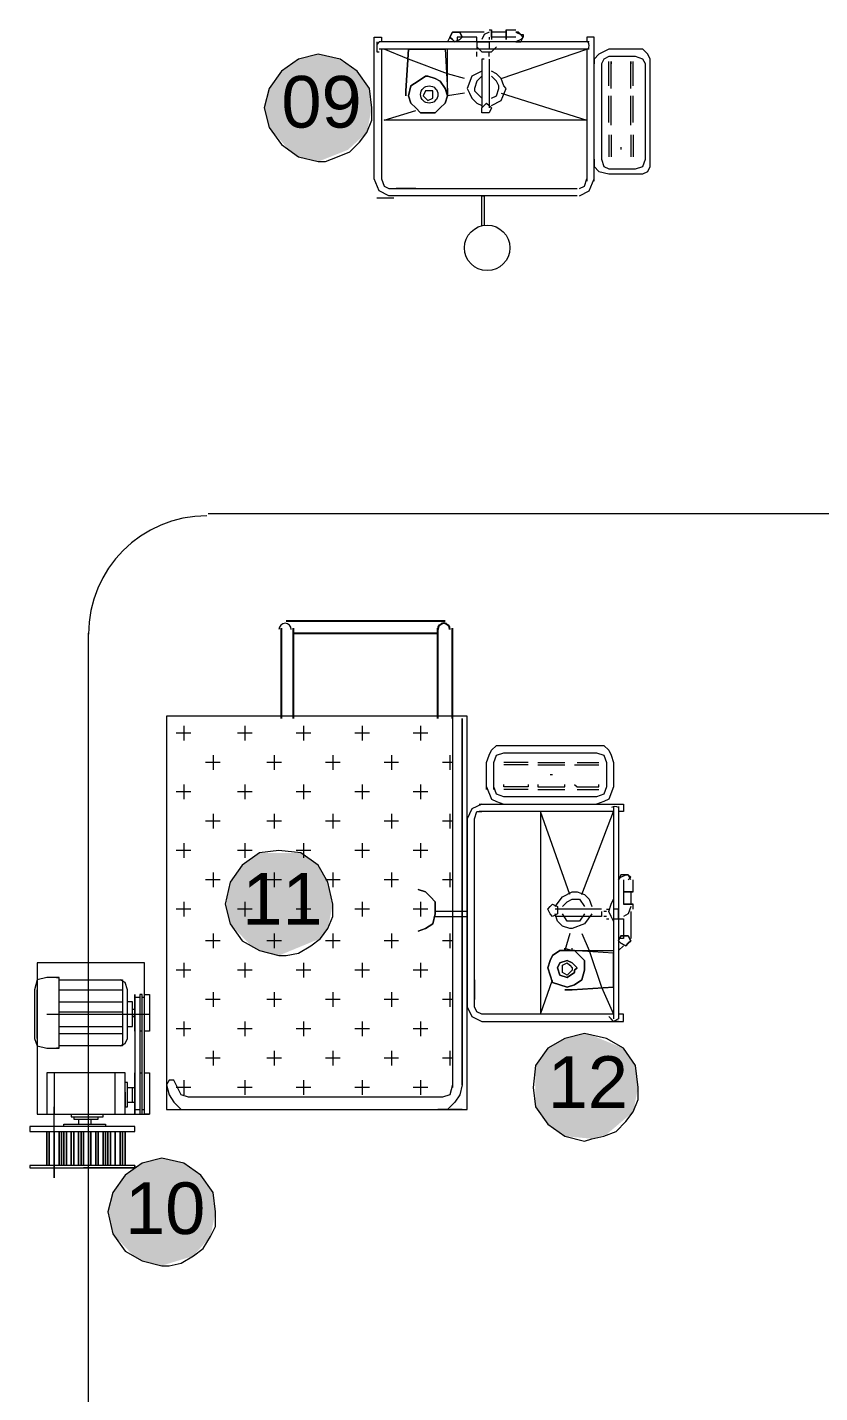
# Model space of a CAD drawing. Header units: metres. Extents: x 5 to 242, y -3 to 162.
# Drawn here: x 191.675 to 193.68, y 104.762 to 108.218 of the extents above; entities that cross this region are included whole.
import ezdxf

# ---------------------------------------------------------------- set-up
doc = ezdxf.new("R2010")
doc.units = ezdxf.units.M
doc.layers.add('1053_ARQ_BASE_MATADOURO_dwg', color=7, linetype='Continuous', lineweight=5, true_color=0x767676)
for name, color, linetype, lineweight in [('PDF_EQUIPAMENTOS', 7, 'Continuous', 5), ('PDF_equipamentos inox', 7, 'Continuous', 5), ('PDF_EquipInox', 7, 'Continuous', 5), ('PDF_Text', 7, 'Continuous', 5)]:
    doc.layers.add(name, color=color, linetype=linetype, lineweight=lineweight)
doc.styles.add('Arial_15', font='arial.ttf', dxfattribs={"height": 0.1308})

# ---------------------------------------------------------------- blocks, each defined once
blk = doc.blocks.new('1053_ARQ_BASE_MATADOURO_dwg_ARQ GALPAO TGOV-4039645-TÉRREO 1_20')
at = {"layer": 'PDF_Text', "true_color": 0xe2e2e2}
h = blk.add_hatch(color=254, dxfattribs=at)
h.paths.add_polyline_path([(10.8687, 8.3693), (10.9058, 8.3796), (10.9738, 8.4373), (10.9861, 8.4991), (10.9799, 8.5548), (10.949, 8.5981), (10.8687, 8.631), (10.8501, 8.6352), (10.8007, 8.6228), (10.7574, 8.5981), (10.7265, 8.5548), (10.7141, 8.4991), (10.7265, 8.4497), (10.7574, 8.4064), (10.8007, 8.3755)])
h.paths.add_polyline_path([(-8.3586, 10.5022), (-8.3277, 10.5084), (-8.2535, 10.5702), (-8.2411, 10.6321), (-8.2473, 10.6877), (-8.2782, 10.7248), (-8.3215, 10.7557), (-8.3772, 10.7681), (-8.4266, 10.7557), (-8.4699, 10.7248), (-8.5008, 10.6877), (-8.5132, 10.6321), (-8.5008, 10.5826), (-8.4699, 10.5393), (-8.4266, 10.5084)])
h.paths.add_polyline_path([(8.4761, 10.5888), (8.5255, 10.595), (8.5997, 10.6568), (8.6121, 10.7186), (8.5997, 10.7743), (8.575, 10.8175), (8.5317, 10.8423), (8.4761, 10.8546), (8.4266, 10.8423), (8.3833, 10.8175), (8.3524, 10.7743), (8.3401, 10.7186), (8.3524, 10.6692), (8.3833, 10.6259), (8.4266, 10.595)])
h.paths.add_polyline_path([(0.4328, 11.7944), (0.5131, 11.8191), (0.5379, 11.8488), (0.5688, 11.9242), (0.5379, 12.0123), (0.5317, 12.0231), (0.4884, 12.0478), (0.4328, 12.0602), (0.3771, 12.0478), (0.34, 12.0231), (0.3091, 11.9798), (0.2968, 11.9242), (0.3091, 11.8747), (0.34, 11.8315), (0.3771, 11.8005)])
h.paths.add_polyline_path([(-9.9149, 11.9242), (-9.824, 11.9613), (-9.7851, 12.0231), (-9.7851, 12.0818), (-9.7975, 12.1205), (-9.816, 12.1529), (-9.8593, 12.1777), (-9.9149, 12.19), (-9.9644, 12.1777), (-10.0077, 12.1529), (-10.0386, 12.1097), (-10.051, 12.054), (-10.0298, 11.9922), (-10.0077, 11.9613), (-9.9644, 11.9304)])
h.paths.add_polyline_path([(-6.6584, 12.0417), (-6.5781, 12.0664), (-6.5348, 12.1158), (-6.5224, 12.1777), (-6.5286, 12.2271), (-6.5595, 12.2704), (-6.6028, 12.3013), (-6.6584, 12.3137), (-6.7079, 12.3013), (-6.7512, 12.2704), (-6.7821, 12.2271), (-6.7945, 12.1777), (-6.7821, 12.122), (-6.7295, 12.0664), (-6.7079, 12.054)])
h.paths.add_polyline_path([(1.1437, 12.1035), (1.2241, 12.1282), (1.2674, 12.1715), (1.2798, 12.2395), (1.2736, 12.289), (1.2427, 12.3322), (1.1994, 12.3631), (1.1437, 12.3755), (1.0943, 12.3631), (1.051, 12.3322), (1.0201, 12.289), (1.0077, 12.2395), (1.0201, 12.1839), (1.0726, 12.1282), (1.0943, 12.1158)])
h.paths.add_polyline_path([(-2.5982, 12.2704), (-2.5611, 12.2807), (-2.4931, 12.3384), (-2.4807, 12.4002), (-2.4869, 12.4559), (-2.5178, 12.4992), (-2.5982, 12.5321), (-2.6167, 12.5363), (-2.6662, 12.5239), (-2.7095, 12.4992), (-2.7404, 12.4559), (-2.7527, 12.4002), (-2.7404, 12.3508), (-2.7095, 12.3075), (-2.6662, 12.2766)])
h.paths.add_polyline_path([(-4.7975, 12.3508), (-4.7604, 12.3611), (-4.6924, 12.4188), (-4.6801, 12.4806), (-4.6863, 12.5363), (-4.7172, 12.5795), (-4.7975, 12.6125), (-4.8161, 12.6166), (-4.8655, 12.6043), (-4.9088, 12.5795), (-4.9397, 12.5363), (-4.9397, 12.4312), (-4.9085, 12.3877), (-4.8655, 12.357)])
h.paths.add_polyline_path([(-5.5703, 12.3631), (-5.5332, 12.3734), (-5.4652, 12.4312), (-5.4529, 12.493), (-5.4591, 12.5486), (-5.49, 12.5919), (-5.5703, 12.6249), (-5.5889, 12.629), (-5.6383, 12.6166), (-5.6816, 12.5919), (-5.7125, 12.5486), (-5.7125, 12.4435), (-5.6816, 12.4002), (-5.6383, 12.3693)])
h.paths.add_polyline_path([(1.7373, 12.3755), (1.7743, 12.3858), (1.8424, 12.4435), (1.8547, 12.5053), (1.8485, 12.561), (1.8176, 12.6043), (1.7373, 12.6372), (1.7187, 12.6414), (1.6692, 12.629), (1.626, 12.6043), (1.5951, 12.561), (1.5951, 12.4559), (1.626, 12.4126), (1.6692, 12.3817)])
h.paths.add_polyline_path([(6.6584, 12.6228), (6.7388, 12.6475), (6.7821, 12.697), (6.7883, 12.7835), (6.7821, 12.8083), (6.7574, 12.8516), (6.7141, 12.8825), (6.6584, 12.8948), (6.5873, 12.867), (6.5657, 12.8516), (6.5348, 12.8083), (6.5224, 12.7588), (6.5348, 12.7032), (6.5873, 12.6475), (6.609, 12.6352)])
h.paths.add_polyline_path([(8.2473, 12.6537), (8.3462, 12.697), (8.3833, 12.7835), (8.371, 12.8392), (8.3401, 12.8825), (8.2968, 12.9134), (8.2473, 12.9196), (8.1917, 12.9134), (8.1484, 12.8825), (8.1175, 12.8392), (8.1175, 12.7341), (8.1484, 12.6908), (8.1917, 12.6599)])
h.paths.add_polyline_path([(-6.3617, 12.8268), (-6.2566, 12.8701), (-6.238, 12.8948), (-6.2257, 12.9567), (-6.238, 13.0123), (-6.2628, 13.0556), (-6.306, 13.0865), (-6.4111, 13.0865), (-6.4544, 13.0556), (-6.4853, 13.0123), (-6.4961, 12.9502), (-6.4853, 12.9072), (-6.4328, 12.8516), (-6.4111, 12.8392)])
h.paths.add_polyline_path([(9.5642, 12.8454), (9.6013, 12.8557), (9.6693, 12.9134), (9.6816, 12.9752), (9.6755, 13.0308), (9.6445, 13.0741), (9.5642, 13.1071), (9.5456, 13.1112), (9.4962, 13.0989), (9.4529, 13.0741), (9.422, 13.0308), (9.4096, 12.9752), (9.422, 12.9257), (9.4529, 12.8825), (9.4962, 12.8516)])
h.paths.add_polyline_path([(-1.9042, 12.8639), (-1.8238, 12.8886), (-1.7743, 12.9628), (-1.7743, 13.0247), (-1.7805, 13.0494), (-1.8053, 13.0927), (-1.8547, 13.125), (-1.9042, 13.1359), (-1.9536, 13.1236), (-1.9969, 13.0927), (-2.0278, 13.0494), (-2.0402, 12.9999), (-2.0278, 12.9443), (-1.9969, 12.901), (-1.9536, 12.8763)])
h.paths.add_polyline_path([(2.7203, 12.9134), (2.8192, 12.9567), (2.8563, 13.0432), (2.8439, 13.0989), (2.813, 13.1421), (2.7554, 13.1704), (2.7203, 13.1792), (2.6646, 13.1669), (2.6213, 13.1421), (2.5904, 13.0989), (2.5904, 12.9938), (2.6218, 12.9502), (2.6646, 12.9196)])
h.paths.add_polyline_path([(-0.0185, 12.9752), (0.0556, 12.9999), (0.1051, 13.0587), (0.1175, 13.1112), (0.1051, 13.1607), (0.0556, 13.2172), (0.0309, 13.2349), (-0.0185, 13.241), (-0.0742, 13.2349), (-0.1175, 13.204), (-0.1422, 13.1607), (-0.1546, 13.1112), (-0.1422, 13.0556), (-0.1175, 13.0123), (-0.0742, 12.9876)])
h.paths.add_polyline_path([(-4.3277, 13.0679), (-4.2349, 13.105), (-4.2226, 13.1223), (-4.1917, 13.1978), (-4.2226, 13.2859), (-4.2288, 13.2967), (-4.272, 13.3276), (-4.371, 13.329), (-4.3833, 13.3276), (-4.4204, 13.2967), (-4.4513, 13.2534), (-4.4637, 13.1978), (-4.4513, 13.1483), (-4.4204, 13.105), (-4.371, 13.0727)])
h.paths.add_polyline_path([(7.6044, 13.0803), (7.6538, 13.0927), (7.7033, 13.1298), (7.7404, 13.2163), (7.728, 13.2658), (7.6971, 13.3091), (7.6538, 13.34), (7.6044, 13.3523), (7.5487, 13.34), (7.5054, 13.3091), (7.4807, 13.2658), (7.4683, 13.2163), (7.4807, 13.1607), (7.5054, 13.1236), (7.5487, 13.0927)])
h.paths.add_polyline_path([(-10.7883, 13.1823), (-10.7512, 13.1885), (-10.7017, 13.2256), (-10.6646, 13.3121), (-10.677, 13.3678), (-10.7079, 13.4111), (-10.7883, 13.4451), (-10.8007, 13.4482), (-10.8563, 13.4358), (-10.8996, 13.4111), (-10.9305, 13.3678), (-10.9305, 13.2627), (-10.8996, 13.2194), (-10.8563, 13.1885)])
h.paths.add_polyline_path([(4.0989, 13.2101), (4.1298, 13.2163), (4.204, 13.2781), (4.2164, 13.34), (4.204, 13.3956), (4.1793, 13.4389), (4.136, 13.4636), (4.0557, 13.4698), (4.0309, 13.4636), (3.9876, 13.4389), (3.9567, 13.3956), (3.9444, 13.34), (3.9567, 13.2905), (3.9876, 13.2472), (4.0327, 13.2161), (4.0804, 13.2101)])
h.paths.add_polyline_path([(-7.2087, 13.241), (-7.1283, 13.2658), (-7.0788, 13.3461), (-7.0788, 13.4018), (-7.0912, 13.4373), (-7.1098, 13.4698), (-7.153, 13.5007), (-7.2087, 13.5131), (-7.2643, 13.5007), (-7.3014, 13.4698), (-7.3323, 13.4265), (-7.3447, 13.3771), (-7.3235, 13.3152), (-7.3014, 13.2843), (-7.2643, 13.2534)])
h.paths.add_polyline_path([(-9.8177, 13.2874), (-9.7682, 13.2998), (-9.7187, 13.3307), (-9.6878, 13.3863), (-9.6878, 13.4482), (-9.7002, 13.4837), (-9.7187, 13.5162), (-9.7682, 13.5484), (-9.8177, 13.5594), (-9.8733, 13.5471), (-9.9166, 13.5162), (-9.9413, 13.4729), (-9.9537, 13.4234), (-9.9378, 13.3616), (-9.9166, 13.3245), (-9.8733, 13.2998)])
h.paths.add_polyline_path([(5.4034, 13.5502), (5.4944, 13.5873), (5.5332, 13.6491), (5.5332, 13.7078), (5.5085, 13.7681), (5.5023, 13.7789), (5.4591, 13.8098), (5.354, 13.8098), (5.31, 13.778), (5.2798, 13.7356), (5.2674, 13.68), (5.2798, 13.6305), (5.323, 13.5784), (5.354, 13.5563)])
h.paths.add_polyline_path([(-0.6553, 13.6182), (-0.575, 13.6429), (-0.5564, 13.6614), (-0.5193, 13.748), (-0.5317, 13.8036), (-0.5564, 13.8469), (-0.5997, 13.8778), (-0.6553, 13.884), (-0.711, 13.8778), (-0.7543, 13.8469), (-0.779, 13.8036), (-0.7913, 13.748), (-0.779, 13.6985), (-0.7543, 13.6553), (-0.711, 13.6305)])
h.paths.add_polyline_path([(-0.0185, 13.6491), (0.0309, 13.6553), (0.0804, 13.6924), (0.1175, 13.7789), (0.1051, 13.8346), (0.0556, 13.8884), (0.0089, 13.9081), (-0.0185, 13.9149), (-0.0742, 13.9026), (-0.1175, 13.8778), (-0.1422, 13.8346), (-0.1546, 13.7789), (-0.121, 13.6924), (-0.1175, 13.6862), (-0.0742, 13.6553)])
h.paths.add_polyline_path([(-3.085, 13.6553), (-2.9799, 13.6985), (-2.9614, 13.7233), (-2.949, 13.7851), (-2.9552, 13.8407), (-2.9861, 13.884), (-3.0294, 13.9149), (-3.1345, 13.9149), (-3.1778, 13.884), (-3.2087, 13.8407), (-3.221, 13.7851), (-3.2087, 13.7356), (-3.1778, 13.6924), (-3.1345, 13.6676)])
h.paths.add_polyline_path([(-11.8022, 13.7449), (-11.728, 13.7696), (-11.6724, 13.85), (-11.6724, 13.9057), (-11.6847, 13.939), (-11.7095, 13.9737), (-11.7527, 14.0046), (-11.8022, 14.0169), (-11.8578, 14.0046), (-11.9011, 13.9737), (-11.9258, 13.9304), (-11.9382, 13.8809), (-11.9258, 13.8253), (-11.9011, 13.7882), (-11.8578, 13.7573)])
h.paths.add_polyline_path([(-7.8702, 13.748), (-7.796, 13.7727), (-7.7404, 13.8531), (-7.7404, 13.9087), (-7.7527, 13.9421), (-7.7775, 13.9768), (-7.8207, 14.0077), (-7.8702, 14.02), (-7.9258, 14.0077), (-7.9691, 13.9768), (-7.9938, 13.9335), (-8.0062, 13.884), (-7.9938, 13.8284), (-7.9691, 13.7913), (-7.9258, 13.7604)])
h.paths.add_polyline_path([(1.7682, 13.8964), (1.8238, 13.9067), (1.8918, 13.9644), (1.9042, 14.0262), (1.898, 14.0819), (1.8671, 14.1251), (1.8238, 14.1499), (1.7682, 14.1622), (1.7187, 14.1499), (1.6754, 14.1251), (1.6445, 14.0819), (1.6322, 14.0262), (1.6445, 13.9768), (1.6754, 13.9335), (1.7187, 13.9026)])
h.paths.add_polyline_path([(2.8006, 13.9087), (2.8995, 13.952), (2.9305, 14.0077), (2.9305, 14.0695), (2.9243, 14.0942), (2.8934, 14.1375), (2.8501, 14.1684), (2.7554, 14.1696), (2.745, 14.1684), (2.7017, 14.1375), (2.6708, 14.0942), (2.6646, 14.0448), (2.6708, 13.9891), (2.7017, 13.9458), (2.7554, 13.9188)])
h.paths.add_polyline_path([(4.0186, 14.0077), (4.0557, 14.018), (4.1237, 14.0757), (4.136, 14.1375), (4.1298, 14.1931), (4.0989, 14.2364), (4.0327, 14.2662), (4, 14.2735), (3.9258, 14.247), (3.9073, 14.2364), (3.8764, 14.1931), (3.864, 14.1375), (3.8764, 14.088), (3.9258, 14.0315), (3.9506, 14.0138), (4, 14.0077)])
h.paths.add_polyline_path([(3.3694, 14.1313), (3.4436, 14.156), (3.4931, 14.2148), (3.5054, 14.2673), (3.4931, 14.3168), (3.4436, 14.3733), (3.4189, 14.391), (3.3694, 14.3972), (3.3138, 14.391), (3.2705, 14.3601), (3.2458, 14.3168), (3.2334, 14.2673), (3.2458, 14.2117), (3.2705, 14.1684), (3.3138, 14.1437)])
h.paths.add_polyline_path([(4.5812, 14.2055), (4.6801, 14.2488), (4.7172, 14.3353), (4.7048, 14.391), (4.6739, 14.4342), (4.6306, 14.4652), (4.5812, 14.4713), (4.5255, 14.4652), (4.4822, 14.4342), (4.4513, 14.391), (4.4513, 14.2859), (4.4822, 14.2426), (4.5255, 14.2179)])
h.paths.add_polyline_path([(6.8996, 14.391), (6.949, 14.4013), (7.017, 14.459), (7.0294, 14.5208), (7.0232, 14.5764), (6.9923, 14.6197), (6.949, 14.6445), (6.8996, 14.6568), (6.8439, 14.6445), (6.8006, 14.6197), (6.7697, 14.5764), (6.7697, 14.4713), (6.8006, 14.4281), (6.8439, 14.3972)])
h.paths.add_polyline_path([(-4.2226, 14.4219), (-4.1855, 14.4281), (-4.136, 14.4652), (-4.0989, 14.5517), (-4.1113, 14.6074), (-4.1422, 14.6506), (-4.2226, 14.6846), (-4.2349, 14.6877), (-4.2906, 14.6754), (-4.3339, 14.6506), (-4.3648, 14.6074), (-4.3648, 14.5023), (-4.3339, 14.459), (-4.2906, 14.4281)])
h.paths.add_polyline_path([(-3.2581, 14.6135), (-3.2087, 14.6197), (-3.153, 14.6568), (-3.1221, 14.7434), (-3.1407, 14.8098), (-3.1592, 14.8423), (-3.2025, 14.867), (-3.2581, 14.8794), (-3.3094, 14.866), (-3.3509, 14.8423), (-3.3818, 14.799), (-3.3941, 14.7434), (-3.3729, 14.6815), (-3.3509, 14.6506), (-3.3076, 14.6197)])
h.paths.add_polyline_path([(-8.983, 14.6506), (-8.9027, 14.6754), (-8.8594, 14.7248), (-8.847, 14.7866), (-8.8764, 14.866), (-8.8841, 14.8794), (-8.9274, 14.9103), (-8.983, 14.9227), (-9.0325, 14.9103), (-9.0853, 14.866), (-9.1067, 14.8361), (-9.119, 14.7866), (-9.1067, 14.731), (-9.0498, 14.6754), (-9.0325, 14.663)])
h.paths.add_polyline_path([(5.3725, 14.6754), (5.4776, 14.7186), (5.4962, 14.7434), (5.5085, 14.8114), (5.4987, 14.866), (5.4714, 14.9041), (5.4281, 14.935), (5.323, 14.935), (5.2798, 14.9041), (5.2489, 14.8608), (5.2365, 14.8114), (5.2489, 14.7557), (5.2798, 14.7125), (5.323, 14.6877)])
h.paths.add_polyline_path([(3.9258, 14.7063), (4.0247, 14.7496), (4.0433, 14.7743), (4.0523, 14.866), (4.0495, 14.8917), (4, 14.9483), (3.9753, 14.9659), (3.9258, 14.9721), (3.8702, 14.9659), (3.8269, 14.935), (3.796, 14.8917), (3.796, 14.7866), (3.8442, 14.731), (3.8702, 14.7125)])
h.paths.add_polyline_path([(-0.8964, 14.7496), (-0.8161, 14.7743), (-0.7975, 14.7928), (-0.7637, 14.866), (-0.7666, 14.9103), (-0.7728, 14.935), (-0.7975, 14.9783), (-0.8408, 15.0092), (-0.8964, 15.0154), (-0.9521, 15.0092), (-0.9954, 14.9783), (-1.0201, 14.935), (-1.0281, 14.866), (-1.0201, 14.8299), (-0.9954, 14.7866), (-0.9521, 14.7619)])
h.paths.add_polyline_path([(0.7357, 14.799), (0.8346, 14.8423), (0.8532, 14.867), (0.8655, 14.9288), (0.8594, 14.9845), (0.8099, 15.041), (0.7852, 15.0587), (0.7357, 15.0649), (0.6801, 15.0587), (0.6368, 15.0278), (0.6059, 14.9845), (0.6059, 14.8794), (0.6541, 14.8237), (0.6801, 14.8052)])
h.paths.add_polyline_path([(-6.2628, 14.8361), (-6.1871, 14.866), (-6.1391, 14.9103), (-6.1268, 14.9721), (-6.1329, 15.0216), (-6.1639, 15.0649), (-6.2133, 15.0971), (-6.2628, 15.1081), (-6.3122, 15.0958), (-6.3555, 15.0649), (-6.3864, 15.0216), (-6.3988, 14.9721), (-6.3864, 14.9227), (-6.3367, 14.866), (-6.3122, 14.8485)])
h.paths.add_polyline_path([(-11.8949, 15.0772), (-11.796, 15.1205), (-11.7775, 15.1452), (-11.7651, 15.207), (-11.7713, 15.2627), (-11.8022, 15.306), (-11.8455, 15.3369), (-11.8949, 15.3431), (-11.9506, 15.3369), (-11.9939, 15.306), (-12.0248, 15.2627), (-12.0248, 15.1576), (-11.9722, 15.1019), (-11.9506, 15.0896)])
at = {"layer": 'PDF_EQUIPAMENTOS', "color": 253, "true_color": 0xaaaaaa}
for p, q in [((-6.541, 13.9458), (6.5719, 13.9458)), ((-6.8439, 8.629), (-6.8439, 13.6429)), ((-5.9227, 13.4327), (-5.9227, 12.493)), ((-6.5843, 13.3894), (-6.6214, 13.3894)), ((-6.6028, 13.408), (-6.6028, 13.3709)), ((-6.4297, 13.3894), (-6.4668, 13.3894)), ((-6.4482, 13.408), (-6.4482, 13.3709)), ((-6.2813, 13.3894), (-6.3184, 13.3894)), ((-6.2999, 13.408), (-6.2999, 13.3709)), ((-6.1329, 13.3894), (-6.17, 13.3894)), ((-6.1515, 13.408), (-6.1515, 13.3709)), ((-5.9846, 13.3894), (-6.0217, 13.3894)), ((-6.0031, 13.408), (-6.0031, 13.3709)), ((-6.5101, 13.3152), (-6.5472, 13.3152)), ((-6.5286, 13.3338), (-6.5286, 13.2967)), ((-6.3555, 13.3152), (-6.3926, 13.3152)), ((-6.3741, 13.3338), (-6.3741, 13.2967)), ((-6.2071, 13.3152), (-6.2442, 13.3152)), ((-6.2257, 13.3338), (-6.2257, 13.2967)), ((-6.0588, 13.3152), (-6.0958, 13.3152)), ((-6.0773, 13.3338), (-6.0773, 13.2967)), ((-5.9227, 13.3152), (-5.9475, 13.3152)), ((-5.9289, 13.3338), (-5.9289, 13.2967)), ((-6.5843, 13.241), (-6.6214, 13.241)), ((-6.6028, 13.2596), (-6.6028, 13.2225)), ((-6.4297, 13.241), (-6.4668, 13.241)), ((-6.4482, 13.2596), (-6.4482, 13.2225)), ((-6.2813, 13.241), (-6.3184, 13.241)), ((-6.2999, 13.2596), (-6.2999, 13.2225)), ((-6.1329, 13.241), (-6.17, 13.241)), ((-6.1515, 13.2596), (-6.1515, 13.2225)), ((-5.9846, 13.241), (-6.0217, 13.241)), ((-6.0031, 13.2596), (-6.0031, 13.2225)), ((-6.5286, 13.1854), (-6.5286, 13.1483)), ((-6.3741, 13.1854), (-6.3741, 13.1483)), ((-6.2257, 13.1854), (-6.2257, 13.1483)), ((-6.0773, 13.1854), (-6.0773, 13.1483)), ((-5.9289, 13.1854), (-5.9289, 13.1483)), ((-6.5101, 13.1669), (-6.5472, 13.1669)), ((-6.3555, 13.1669), (-6.3926, 13.1669)), ((-6.2071, 13.1669), (-6.2442, 13.1669)), ((-6.0588, 13.1669), (-6.0958, 13.1669)), ((-5.9227, 13.1669), (-5.9475, 13.1669)), ((-5.8671, 13.1112), (-5.8671, 13.1607)), ((-6.6028, 13.1112), (-6.6028, 13.0741)), ((-6.4482, 13.1112), (-6.4482, 13.0741)), ((-6.2999, 13.1112), (-6.2999, 13.0741)), ((-6.1515, 13.1112), (-6.1515, 13.0741)), ((-6.0031, 13.1112), (-6.0031, 13.0741)), ((-6.5843, 13.0927), (-6.6214, 13.0927)), ((-6.4297, 13.0927), (-6.4668, 13.0927)), ((-6.2813, 13.0927), (-6.3184, 13.0927)), ((-6.1329, 13.0927), (-6.17, 13.0927)), ((-5.9846, 13.0927), (-6.0217, 13.0927)), ((-6.5286, 13.037), (-6.5286, 12.9999)), ((-6.3741, 13.037), (-6.3741, 12.9999)), ((-6.2257, 13.037), (-6.2257, 12.9999)), ((-6.0773, 13.037), (-6.0773, 12.9999)), ((-5.9289, 13.037), (-5.9289, 12.9999)), ((-6.5101, 13.0185), (-6.5472, 13.0185)), ((-6.3555, 13.0185), (-6.3926, 13.0185)), ((-6.2071, 13.0185), (-6.2442, 13.0185)), ((-6.0588, 13.0185), (-6.0958, 13.0185)), ((-5.9227, 13.0185), (-5.9475, 13.0185)), ((-6.6028, 12.9628), (-6.6028, 12.9257)), ((-6.4482, 12.9628), (-6.4482, 12.9257)), ((-6.2999, 12.9628), (-6.2999, 12.9257)), ((-6.1515, 12.9628), (-6.1515, 12.9257)), ((-6.0031, 12.9628), (-6.0031, 12.9257)), ((-6.5843, 12.9443), (-6.6214, 12.9443)), ((-6.4297, 12.9443), (-6.4668, 12.9443)), ((-6.2813, 12.9443), (-6.3184, 12.9443)), ((-6.1329, 12.9443), (-6.17, 12.9443)), ((-5.9846, 12.9443), (-6.0217, 12.9443)), ((-6.5101, 12.8639), (-6.5472, 12.8639)), ((-6.5286, 12.8825), (-6.5286, 12.8454)), ((-6.3555, 12.8639), (-6.3926, 12.8639)), ((-6.3741, 12.8825), (-6.3741, 12.8454)), ((-6.2071, 12.8639), (-6.2442, 12.8639)), ((-6.2257, 12.8825), (-6.2257, 12.8454)), ((-6.0588, 12.8639), (-6.0958, 12.8639)), ((-6.0773, 12.8825), (-6.0773, 12.8454)), ((-5.9227, 12.8639), (-5.9475, 12.8639)), ((-5.9289, 12.8825), (-5.9289, 12.8454)), ((-6.5843, 12.7897), (-6.6214, 12.7897)), ((-6.6028, 12.8083), (-6.6028, 12.7712)), ((-6.4297, 12.7897), (-6.4668, 12.7897)), ((-6.4482, 12.8083), (-6.4482, 12.7712)), ((-6.2813, 12.7897), (-6.3184, 12.7897)), ((-6.2999, 12.8083), (-6.2999, 12.7712)), ((-6.1329, 12.7897), (-6.17, 12.7897)), ((-6.1515, 12.8083), (-6.1515, 12.7712)), ((-5.9846, 12.7897), (-6.0217, 12.7897)), ((-6.0031, 12.8083), (-6.0031, 12.7712)), ((-6.9181, 12.5919), (-6.9181, 12.7712)), ((-5.8671, 12.765), (-5.8671, 12.7155)), ((-6.9737, 12.6166), (-6.9737, 12.7403)), ((-6.9181, 12.7403), (-6.7574, 12.7403)), ((-6.7265, 12.7217), (-6.7141, 12.7217)), ((-6.7079, 12.7217), (-6.7017, 12.7217)), ((-6.5286, 12.7341), (-6.5286, 12.697)), ((-6.3741, 12.7341), (-6.3741, 12.697)), ((-6.2257, 12.7341), (-6.2257, 12.697)), ((-6.0773, 12.7341), (-6.0773, 12.697)), ((-5.9289, 12.7341), (-5.9289, 12.697)), ((-6.9181, 12.7094), (-6.7574, 12.7094)), ((-6.9181, 12.6846), (-6.7574, 12.6846)), ((-6.7326, 12.6908), (-6.7265, 12.6908)), ((-6.5101, 12.7155), (-6.5472, 12.7155)), ((-6.3555, 12.7155), (-6.3926, 12.7155)), ((-6.2071, 12.7155), (-6.2442, 12.7155)), ((-6.0588, 12.7155), (-6.0958, 12.7155)), ((-5.9227, 12.7155), (-5.9475, 12.7155)), ((-5.898, 12.7094), (-5.898, 12.6661)), ((-6.949, 12.6784), (-6.6894, 12.6784)), ((-6.9181, 12.6784), (-6.7574, 12.6784)), ((-6.6028, 12.6599), (-6.6028, 12.6228)), ((-6.4482, 12.6599), (-6.4482, 12.6228)), ((-6.2999, 12.6599), (-6.2999, 12.6228)), ((-6.1515, 12.6599), (-6.1515, 12.6228)), ((-6.0031, 12.6599), (-6.0031, 12.6228)), ((-6.9181, 12.6475), (-6.7574, 12.6475)), ((-6.9181, 12.629), (-6.7574, 12.629)), ((-6.7079, 12.6352), (-6.7141, 12.6352)), ((-6.5843, 12.6414), (-6.6214, 12.6414)), ((-6.4297, 12.6414), (-6.4668, 12.6414)), ((-6.2813, 12.6414), (-6.3184, 12.6414)), ((-6.1329, 12.6414), (-6.17, 12.6414)), ((-5.9846, 12.6414), (-6.0217, 12.6414)), ((-6.5286, 12.5857), (-6.5286, 12.5486)), ((-6.3741, 12.5857), (-6.3741, 12.5486)), ((-6.2257, 12.5857), (-6.2257, 12.5486)), ((-6.0773, 12.5857), (-6.0773, 12.5486)), ((-5.9289, 12.5857), (-5.9289, 12.5486)), ((-6.5101, 12.5672), (-6.5472, 12.5672)), ((-6.3555, 12.5672), (-6.3926, 12.5672)), ((-6.2071, 12.5672), (-6.2442, 12.5672)), ((-6.0588, 12.5672), (-6.0958, 12.5672)), ((-5.9227, 12.5672), (-5.9475, 12.5672)), ((-6.9305, 12.5301), (-6.9305, 12.425)), ((-6.7759, 12.425), (-6.7759, 12.5301)), ((-6.6028, 12.5115), (-6.6028, 12.4744)), ((-6.4482, 12.5115), (-6.4482, 12.4744)), ((-6.2999, 12.5115), (-6.2999, 12.4744)), ((-6.1515, 12.5115), (-6.1515, 12.4744)), ((-6.0031, 12.5115), (-6.0031, 12.4744)), ((-6.745, 12.493), (-6.7265, 12.493)), ((-6.7326, 12.4559), (-6.7326, 12.493)), ((-6.5843, 12.493), (-6.6214, 12.493)), ((-6.4297, 12.493), (-6.4668, 12.493)), ((-6.2813, 12.493), (-6.3184, 12.493)), ((-6.1329, 12.493), (-6.17, 12.493)), ((-5.9846, 12.493), (-6.0217, 12.493)), ((-6.745, 12.4559), (-6.7265, 12.4559)), ((-6.8686, 12.4126), (-6.8686, 12.4002)), ((-6.8377, 12.4126), (-6.8377, 12.4002)), ((-6.7265, 12.4373), (-6.7141, 12.4373)), ((-5.898, 12.4373), (-5.9289, 12.4373))]:
    blk.add_line(p, q, dxfattribs=at)
at = {"layer": 'PDF_EQUIPAMENTOS', "color": 253, "true_color": 0xaaaaaa, "flags": 128}
for points in [[(-5.8856, 12.4373), (-5.8856, 13.4327), (-6.6461, 13.4327), (-6.6461, 12.5115)], [(-6.6461, 13.4327), (-6.6461, 12.4373), (-6.609, 12.4373)], [(-6.6461, 12.4806), (-6.6461, 12.4373), (-5.8856, 12.4373), (-5.8856, 13.4265)], [(-5.898, 12.4992), (-5.898, 13.4265), (-5.898, 12.4992), (-5.9042, 12.4744), (-5.9166, 12.4559), (-5.9351, 12.4373), (-5.9598, 12.4373)], [(-5.966, 12.9257), (-5.8856, 12.9257), (-5.8856, 12.9381), (-5.966, 12.9381)], [(-6.7079, 12.4373), (-6.7017, 12.4373), (-6.7017, 12.8083), (-6.9737, 12.8083), (-6.9737, 12.425), (-6.949, 12.425)], [(-6.9243, 12.7712), (-6.9181, 12.7712), (-6.949, 12.7712), (-6.9737, 12.765), (-6.9799, 12.7403), (-6.9799, 12.6166), (-6.9737, 12.5981), (-6.949, 12.5919), (-6.9181, 12.5919), (-6.9243, 12.5919)], [(-6.9181, 12.765), (-6.7574, 12.765), (-6.7574, 12.5981), (-6.9181, 12.5981)], [(-6.7635, 12.5981), (-6.7512, 12.6043), (-6.745, 12.6166), (-6.745, 12.7403), (-6.7512, 12.7588), (-6.7635, 12.765)], [(-6.7265, 12.6352), (-6.7265, 12.7279), (-6.7265, 12.5548), (-6.7265, 12.5301), (-6.7265, 12.425), (-6.7265, 12.5301)], [(-6.7141, 12.5301), (-6.7141, 12.425), (-6.7079, 12.425), (-6.7079, 12.5301), (-6.7079, 12.7279), (-6.7141, 12.7279), (-6.7141, 12.5548), (-6.7141, 12.5301), (-6.7079, 12.5301)], [(-6.7017, 12.5301), (-6.7017, 12.7279), (-6.6894, 12.7279), (-6.6894, 12.6352), (-6.7017, 12.6352)], [(-6.745, 12.6475), (-6.7326, 12.6475), (-6.7326, 12.7094), (-6.745, 12.7094)], [(-6.7326, 12.6784), (-6.7326, 12.6723), (-6.7265, 12.6723)], [(-6.7512, 12.425), (-6.6894, 12.425), (-6.7017, 12.425), (-6.7017, 12.5301), (-6.6894, 12.5301), (-6.6894, 12.425)], [(-5.9227, 12.4992), (-5.9289, 12.4744), (-5.9475, 12.4682), (-6.5904, 12.4682), (-6.609, 12.4744), (-6.6214, 12.4992), (-6.6275, 12.5115), (-6.6337, 12.5115), (-6.6399, 12.5115), (-6.6461, 12.4992), (-6.6399, 12.4744), (-6.6275, 12.4559), (-6.609, 12.4373), (-6.5843, 12.4373)], [(-6.7512, 12.4806), (-6.7512, 12.4435), (-6.745, 12.4435), (-6.745, 12.5053), (-6.7512, 12.5053)], [(-6.9305, 12.3817), (-6.9305, 12.2951), (-6.9305, 12.3817), (-6.9305, 12.2951), (-6.9305, 12.2642), (-6.9305, 12.4435)], [(-6.8872, 12.425), (-6.8872, 12.4188), (-6.8068, 12.4188), (-6.8068, 12.425)], [(-6.881, 12.4188), (-6.881, 12.4126), (-6.8192, 12.4126), (-6.8192, 12.4188)], [(-6.949, 12.3817), (-6.949, 12.2951), (-6.949, 12.3817), (-6.949, 12.2951)], [(-6.9428, 12.3817), (-6.9428, 12.2951), (-6.9428, 12.3817), (-6.9428, 12.2951)], [(-6.9119, 12.3817), (-6.9119, 12.2951), (-6.9119, 12.3817), (-6.9119, 12.2951)], [(-6.9057, 12.3941), (-6.9057, 12.4002), (-6.8006, 12.4002), (-6.8006, 12.3941)], [(-6.9057, 12.3817), (-6.9057, 12.2951), (-6.9057, 12.3817), (-6.9057, 12.2951)], [(-6.8872, 12.3817), (-6.8872, 12.2951), (-6.8872, 12.3817), (-6.8872, 12.2951)], [(-6.881, 12.3817), (-6.881, 12.2951), (-6.881, 12.3817), (-6.881, 12.2951)], [(-6.8686, 12.3817), (-6.8686, 12.2951), (-6.8686, 12.3817), (-6.8686, 12.2951)], [(-6.8563, 12.3817), (-6.8563, 12.2951), (-6.8563, 12.3817), (-6.8563, 12.2951)], [(-6.8439, 12.3817), (-6.8439, 12.2951), (-6.8439, 12.3817), (-6.8439, 12.2951)], [(-6.8254, 12.3817), (-6.8254, 12.2951), (-6.8254, 12.3817), (-6.8254, 12.2951)], [(-6.8192, 12.3817), (-6.8192, 12.2951), (-6.8192, 12.3817), (-6.8192, 12.2951)], [(-6.8068, 12.3817), (-6.8068, 12.2951), (-6.8068, 12.3817), (-6.8068, 12.2951)], [(-6.7945, 12.3817), (-6.7945, 12.2951), (-6.7945, 12.3817), (-6.7945, 12.2951)], [(-6.7883, 12.3817), (-6.7883, 12.2951), (-6.7883, 12.3817), (-6.7883, 12.2951)], [(-6.7635, 12.3817), (-6.7635, 12.2951), (-6.7635, 12.3817), (-6.7635, 12.2951)], [(-6.7574, 12.3817), (-6.7574, 12.2951), (-6.7574, 12.3817), (-6.7574, 12.2951)], [(-6.9923, 12.2951), (-6.9923, 12.289), (-6.7265, 12.289), (-6.7265, 12.2951), (-6.9923, 12.2951), (-6.9923, 12.289)], [(-6.7265, 12.2951), (-6.7265, 12.289), (-6.8563, 12.289)]]:
    blk.add_lwpolyline(points, dxfattribs=at)
for points in [[(-6.0093, 12.8886), (-5.9907, 12.8948), (-5.9722, 12.9072), (-5.966, 12.9319), (-5.966, 12.9443), (-5.966, 12.9628), (-5.9784, 12.9752), (-5.9907, 12.9876), (-6.0093, 12.9938), (-5.9907, 12.9876), (-5.9784, 12.9752), (-5.966, 12.9628), (-5.966, 12.9443), (-5.966, 12.9319), (-5.9722, 12.9072), (-5.9907, 12.8948)], [(-6.7512, 12.5301), (-6.949, 12.5301), (-6.949, 12.425), (-6.7512, 12.425)], [(-6.9923, 12.3817), (-6.7265, 12.3817), (-6.7265, 12.3941), (-6.9923, 12.3941)], [(-6.9181, 12.3817), (-6.9181, 12.2951)], [(-6.8996, 12.3817), (-6.8996, 12.2951)], [(-6.8625, 12.3817), (-6.8625, 12.2951)], [(-6.8377, 12.3817), (-6.8377, 12.2951)], [(-6.8006, 12.3817), (-6.8006, 12.2951)], [(-6.7759, 12.3817), (-6.7759, 12.2951)], [(-6.7512, 12.2951), (-6.7512, 12.3817)]]:
    blk.add_lwpolyline(points, close=True, dxfattribs=at)
at = {"layer": 'PDF_EQUIPAMENTOS', "color": 253, "true_color": 0xaaaaaa}
for centre, radius, start, end in [((-6.5441, 13.6398), 0.2998, 90, 180), ((-6.3462, 13.6522), 0.0155, 0.0001, 179.9999)]:
    blk.add_arc(centre, radius, start, end, dxfattribs=at)
at = {"layer": 'PDF_equipamentos inox', "color": 253, "lineweight": 25, "true_color": 0xaaaaaa}
for p, q in [((-6.3555, 13.4265), (-6.3555, 13.6553)), ((-6.3431, 13.6738), (-5.9413, 13.6738)), ((-6.3246, 13.4265), (-6.3246, 13.6553)), ((-5.9598, 13.4265), (-5.9598, 13.6553)), ((-5.9227, 13.4265), (-5.9227, 13.6553)), ((-6.3246, 13.6429), (-5.9598, 13.6429))]:
    blk.add_line(p, q, dxfattribs=at)
blk.add_arc((-5.9444, 13.6522), 0.0155, 0.0001, 179.9999, dxfattribs=at)
at = {"layer": 'PDF_EquipInox', "color": 253, "true_color": 0xaaaaaa}
for p, q in [((-6.1144, 15.139), (-6.1144, 15.1205)), ((-5.8424, 15.1638), (-5.9104, 15.1638)), ((-5.8609, 15.139), (-5.8609, 15.1205)), ((-5.83, 15.17), (-5.8238, 15.17)), ((-5.83, 15.1514), (-5.83, 15.1452)), ((-5.7867, 15.1638), (-5.8238, 15.1638)), ((-5.5765, 15.1205), (-6.1082, 15.1205)), ((-6.0155, 15.1205), (-6.0093, 15.1205)), ((-5.8176, 15.1205), (-5.8795, 15.1205)), ((-5.8609, 15.1019), (-5.8609, 15.1143)), ((-5.83, 15.1019), (-5.83, 15.1143)), ((-5.83, 15.0958), (-5.83, 14.9721)), ((-5.5642, 14.8485), (-5.5642, 15.0896)), ((-5.5271, 15.0278), (-5.5271, 15.0896)), ((-5.4652, 15.0278), (-5.4652, 15.0896)), ((-5.5271, 14.935), (-5.5271, 15.003)), ((-5.4652, 14.935), (-5.4652, 15.003)), ((-5.5271, 14.9041), (-5.5271, 14.8485)), ((-5.5209, 14.9041), (-5.5209, 14.8485)), ((-5.4714, 14.9041), (-5.4714, 14.8485)), ((-5.4652, 14.9041), (-5.4652, 14.8485)), ((-5.4962, 14.8732), (-5.4962, 14.867)), ((-6.0155, 14.7681), (-6.0649, 14.7681)), ((-5.6693, 14.7681), (-5.6198, 14.7681)), ((-6.0711, 14.7434), (-6.1144, 14.7434)), ((-5.7311, 13.3152), (-5.7929, 13.3152)), ((-5.7311, 13.3091), (-5.7929, 13.3091)), ((-5.7064, 13.3152), (-5.6383, 13.3152)), ((-5.7064, 13.3091), (-5.6383, 13.3091)), ((-5.6074, 13.3152), (-5.5518, 13.3152)), ((-5.6693, 13.2843), (-5.6754, 13.2843)), ((-5.7311, 13.2472), (-5.7929, 13.2472)), ((-5.7064, 13.2472), (-5.6383, 13.2472)), ((-5.6074, 13.2472), (-5.5518, 13.2472)), ((-5.5147, 13.204), (-5.5147, 12.6661)), ((-5.5023, 13.204), (-5.5023, 12.6661)), ((-5.5147, 12.9628), (-5.5147, 12.901)), ((-5.4714, 12.9876), (-5.4714, 12.9567)), ((-5.5456, 12.9443), (-5.6631, 12.9443)), ((-5.5332, 12.9381), (-5.5394, 12.9381)), ((-5.5332, 12.9257), (-5.5394, 12.9257)), ((-5.5332, 12.9443), (-5.5271, 12.9443)), ((-5.4714, 12.9381), (-5.4714, 12.8701)), ((-5.4652, 12.9443), (-5.4652, 12.9567)), ((-5.5332, 12.9196), (-5.5271, 12.9196)), ((-5.6198, 12.8392), (-5.5147, 12.8392)), ((-5.5147, 12.8206), (-5.5147, 12.8268)), ((-5.49, 12.8516), (-5.5023, 12.8392)), ((-5.5023, 12.6599), (-5.5147, 12.6599))]:
    blk.add_line(p, q, dxfattribs=at)
at = {"layer": 'PDF_EquipInox', "color": 253, "true_color": 0xaaaaaa, "flags": 128}
for points in [[(-5.6074, 14.7496), (-6.0835, 14.7496), (-6.1082, 14.7619), (-6.1206, 14.7928), (-6.1206, 15.1514), (-6.102, 15.1514), (-6.102, 15.139)], [(-5.5765, 15.139), (-6.1082, 15.139), (-6.1144, 15.1329), (-6.1144, 15.1267), (-6.1144, 15.1205), (-6.1144, 15.1143), (-6.1082, 15.1143)], [(-5.9289, 15.1514), (-5.9227, 15.1638), (-5.9166, 15.1638), (-5.9042, 15.1638), (-5.898, 15.1514), (-5.9042, 15.1452), (-5.9166, 15.139), (-5.9227, 15.1452), (-5.9289, 15.1514), (-5.9227, 15.1638), (-5.9166, 15.1638), (-5.9042, 15.1638), (-5.898, 15.1514), (-5.9042, 15.1452), (-5.9166, 15.139), (-5.9227, 15.1452), (-5.9289, 15.1514), (-5.9227, 15.1452), (-5.9166, 15.139), (-5.9042, 15.1452), (-5.898, 15.1514), (-5.9042, 15.1638), (-5.9166, 15.1638), (-5.9227, 15.1638), (-5.9289, 15.1514), (-5.9351, 15.139)], [(-5.8547, 15.139), (-5.8609, 15.139), (-5.8609, 15.1514), (-5.9104, 15.1514), (-5.9104, 15.139)], [(-5.83, 15.139), (-5.8609, 15.139), (-5.83, 15.139), (-5.83, 15.1205)], [(-5.83, 15.1638), (-5.8424, 15.1576), (-5.8486, 15.1452)], [(-5.7867, 15.1514), (-5.8238, 15.1514), (-5.8238, 15.1452)], [(-5.762, 15.1514), (-5.7805, 15.1514), (-5.7867, 15.1514), (-5.7867, 15.1452), (-5.7867, 15.17), (-5.7867, 15.1514), (-5.7867, 15.1452)], [(-5.7867, 15.17), (-5.7744, 15.17), (-5.762, 15.17)], [(-5.5642, 14.7866), (-5.5642, 15.1514), (-5.5827, 15.1514), (-5.5827, 15.139)], [(-6.102, 15.1205), (-6.102, 14.7928), (-6.0958, 14.7743), (-6.0835, 14.7681), (-5.6074, 14.7681)], [(-5.8918, 15.0463), (-5.9351, 15.0587), (-6.034, 15.0958), (-6.0958, 15.1205)], [(-6.034, 15.1205), (-6.0402, 15.0154), (-6.034, 15.1205), (-5.9413, 15.1205), (-6.034, 15.1205), (-6.0278, 15.1205)], [(-5.9413, 15.1205), (-5.9351, 15.0154), (-5.9351, 15.1205)], [(-5.8609, 15.1267), (-5.8486, 15.1143), (-5.8362, 15.1143), (-5.8238, 15.1143), (-5.8115, 15.1267)], [(-5.7991, 15.0463), (-5.5827, 15.1205), (-5.5827, 14.7866)], [(-5.5642, 14.8423), (-5.5642, 14.8237), (-5.5518, 14.8114), (-5.5271, 14.8052), (-5.4591, 14.8052), (-5.4405, 14.8052), (-5.4281, 14.8114), (-5.422, 14.8237), (-5.422, 14.8423), (-5.422, 15.0834), (-5.422, 15.0958), (-5.4281, 15.1081), (-5.4405, 15.1205), (-5.4591, 15.1205), (-5.5271, 15.1205), (-5.5518, 15.1081), (-5.5642, 15.0958), (-5.5642, 15.0834)], [(-5.8424, 15.0958), (-5.8486, 15.0958), (-5.8486, 14.9721), (-5.8424, 14.9783), (-5.8362, 14.9845), (-5.83, 14.9783), (-5.8238, 14.9721), (-5.83, 14.9598), (-5.8362, 14.9598), (-5.8486, 14.9598), (-5.8486, 14.9721)], [(-5.5209, 15.0216), (-5.5209, 15.0278), (-5.5209, 15.0896), (-5.5209, 15.0834)], [(-5.4714, 15.0216), (-5.4714, 15.0278), (-5.4714, 15.0896), (-5.4714, 15.0834)], [(-5.8486, 15.0649), (-5.8733, 15.0525), (-5.8856, 15.0216), (-5.8795, 15.0092), (-5.8733, 14.9968), (-5.8609, 14.9845), (-5.8486, 14.9783)], [(-5.8486, 15.0525), (-5.8609, 15.0401), (-5.8671, 15.0216), (-5.8671, 15.0154), (-5.8609, 15.0092), (-5.8486, 14.9968)], [(-5.8238, 14.9783), (-5.7991, 14.9907), (-5.7867, 15.0216), (-5.7929, 15.0278), (-5.7991, 15.0463), (-5.8115, 15.0587), (-5.8238, 15.0649)], [(-5.8238, 14.9968), (-5.8115, 15.003), (-5.8053, 15.0216), (-5.8053, 15.0278), (-5.8115, 15.0401), (-5.8238, 15.0525)], [(-5.7991, 15.0092), (-5.5827, 14.9412), (-6.0958, 14.9412), (-6.0155, 14.9659)], [(-5.8918, 15.0092), (-5.9351, 15.003), (-5.9351, 15.0154), (-5.9351, 15.003)], [(-5.5209, 14.9288), (-5.5209, 14.935), (-5.5209, 15.003)], [(-5.4714, 14.9288), (-5.4714, 14.935), (-5.4714, 15.003)], [(-5.6013, 14.7496), (-5.5765, 14.7619), (-5.5642, 14.7928)], [(-5.6013, 14.7681), (-5.5889, 14.7743), (-5.5827, 14.7928)], [(-5.8486, 14.6754), (-5.8486, 14.7496), (-5.8424, 14.7496), (-5.8424, 14.6754)], [(-5.8362, 13.2472), (-5.8362, 13.3152), (-5.83, 13.3338), (-5.8238, 13.3461), (-5.8115, 13.3585), (-5.7929, 13.3585), (-5.558, 13.3585), (-5.5394, 13.3585), (-5.5271, 13.3461), (-5.5209, 13.3338), (-5.5147, 13.3152), (-5.5147, 13.2534), (-5.5271, 13.2225), (-5.5394, 13.2163), (-5.558, 13.2101)], [(-5.8176, 13.2472), (-5.8176, 13.3152), (-5.8115, 13.3338), (-5.7929, 13.34), (-5.558, 13.34), (-5.5394, 13.3338), (-5.5332, 13.3152), (-5.5332, 13.2534), (-5.5394, 13.2349), (-5.558, 13.2287), (-5.7929, 13.2287), (-5.8115, 13.2349), (-5.8176, 13.2534)], [(-5.6136, 13.3091), (-5.6074, 13.3091), (-5.5518, 13.3091)], [(-5.8362, 13.2534), (-5.8238, 13.2225), (-5.8115, 13.2163), (-5.7929, 13.2101), (-5.5518, 13.2101)], [(-5.7311, 13.2596), (-5.7311, 13.2534), (-5.7929, 13.2534), (-5.7929, 13.2596)], [(-5.7064, 13.2596), (-5.7064, 13.2534), (-5.6383, 13.2534), (-5.6383, 13.2596)], [(-5.6136, 13.2596), (-5.6074, 13.2534), (-5.5518, 13.2534), (-5.5518, 13.2596)], [(-5.8486, 13.2101), (-5.8733, 13.1978), (-5.8856, 13.173), (-5.8856, 12.697), (-5.8733, 12.6723), (-5.8486, 12.6599), (-5.49, 12.6599), (-5.49, 12.6784), (-5.5023, 12.6784)], [(-5.8547, 13.2101), (-5.49, 13.2101), (-5.49, 13.1916), (-5.5023, 13.1916)], [(-5.5951, 12.8825), (-5.5765, 12.8392), (-5.5456, 12.7465), (-5.5147, 12.6784), (-5.8486, 12.6784), (-5.8609, 12.6846), (-5.8671, 12.697), (-5.8671, 13.173), (-5.8609, 13.1916), (-5.8486, 13.1916)], [(-5.5951, 12.9814), (-5.5147, 13.1916), (-5.8547, 13.1916)], [(-5.626, 12.9814), (-5.7002, 13.1916), (-5.7002, 12.6784), (-5.6693, 12.765)], [(-5.4714, 13.0185), (-5.4776, 13.0308), (-5.4838, 13.0308), (-5.4962, 13.0308), (-5.5023, 13.0185), (-5.4962, 13.0247), (-5.4838, 13.0308), (-5.4776, 13.0308), (-5.4714, 13.0247), (-5.4776, 13.0185)], [(-5.49, 13.0185), (-5.49, 12.9938), (-5.49, 12.9876), (-5.4652, 12.9876), (-5.49, 12.9876), (-5.49, 12.9567), (-5.4652, 12.9567), (-5.49, 12.9567)], [(-5.4652, 12.9876), (-5.4652, 13.0061), (-5.4652, 13.0185)], [(-5.6631, 12.9505), (-5.6445, 12.9752), (-5.6198, 12.9876), (-5.6074, 12.9876), (-5.5889, 12.9814), (-5.5765, 12.969), (-5.5703, 12.9505)], [(-5.6445, 12.9505), (-5.6322, 12.9628), (-5.6198, 12.969), (-5.6136, 12.969), (-5.6013, 12.969), (-5.5889, 12.9505)], [(-5.5147, 12.9134), (-5.5209, 12.9257), (-5.5271, 12.9381), (-5.5209, 12.9567), (-5.5147, 12.969)], [(-5.5456, 12.9381), (-5.5456, 12.9257), (-5.6631, 12.9257)], [(-5.5703, 12.9319), (-5.5889, 12.9072), (-5.6198, 12.8948), (-5.626, 12.8948), (-5.6445, 12.901), (-5.6569, 12.9134), (-5.6631, 12.9319)], [(-5.5889, 12.9319), (-5.6013, 12.9134), (-5.6198, 12.9134), (-5.6322, 12.9134), (-5.6445, 12.9319)], [(-5.5023, 12.9443), (-5.5023, 12.9196), (-5.5023, 12.9443), (-5.5147, 12.9443)], [(-5.4714, 12.9505), (-5.4776, 12.9319), (-5.49, 12.9257)], [(-5.5147, 12.9196), (-5.5023, 12.9196), (-5.49, 12.9196), (-5.49, 12.8701), (-5.5023, 12.8701)], [(-5.626, 12.8825), (-5.6383, 12.8392), (-5.6383, 12.8454), (-5.6198, 12.8392), (-5.6383, 12.8392)], [(-5.5147, 12.833), (-5.6198, 12.8392), (-5.6198, 12.8454)], [(-5.5147, 12.7465), (-5.6198, 12.7403), (-5.5147, 12.7465), (-5.5147, 12.833), (-5.5147, 12.7465), (-5.5147, 12.7526)], [(-5.5023, 12.6723), (-5.5023, 12.6661), (-5.5147, 12.6599), (-5.5209, 12.6661), (-5.5271, 12.6723)]]:
    blk.add_lwpolyline(points, dxfattribs=at)
for points in [[(-5.8238, 15.1514), (-5.8238, 15.17)], [(-5.762, 15.1638), (-5.7496, 15.1576), (-5.7434, 15.1576), (-5.7434, 15.1514), (-5.7496, 15.1452), (-5.762, 15.139), (-5.7496, 15.139), (-5.7434, 15.1514), (-5.7496, 15.1576), (-5.7558, 15.1638)], [(-5.5271, 14.8176), (-5.4591, 14.8176), (-5.4405, 14.8237), (-5.4343, 14.8423), (-5.4343, 15.0834), (-5.4405, 15.0958), (-5.4591, 15.1019), (-5.5271, 15.1019), (-5.5394, 15.0958), (-5.5456, 15.0834), (-5.5456, 14.8423), (-5.5394, 14.8237)], [(-6.034, 15.003), (-6.0278, 15.0278), (-6.0093, 15.0401), (-5.9907, 15.0525), (-5.9846, 15.0525), (-5.966, 15.0463), (-5.9537, 15.0401), (-5.9413, 15.0216), (-5.9351, 15.003), (-5.9413, 14.9845), (-5.9537, 14.9721), (-5.966, 14.9598), (-5.9846, 14.9598), (-6.0031, 14.9598), (-6.0155, 14.9721), (-6.0278, 14.9845), (-6.034, 15.003), (-6.0278, 14.9845), (-6.0155, 14.9721), (-6.0031, 14.9598), (-5.9846, 14.9598), (-5.966, 14.9598), (-5.9537, 14.9721), (-5.9413, 14.9845), (-5.9351, 15.003), (-5.9413, 15.0216), (-5.9537, 15.0401), (-5.966, 15.0463), (-5.9846, 15.0525), (-5.9907, 15.0525), (-6.0093, 15.0401), (-6.0278, 15.0278)], [(-6.0402, 15.003), (-6.0402, 15.0154)], [(-5.9969, 15.003), (-5.9907, 14.9968), (-5.9846, 14.9907), (-5.9722, 14.9968), (-5.9722, 15.003), (-5.9722, 15.0154), (-5.9846, 15.0154), (-5.9907, 15.0154)], [(-5.6693, 12.9567), (-5.6569, 12.9505), (-5.6569, 12.9443), (-5.6569, 12.9381), (-5.6569, 12.9319), (-5.6693, 12.9257), (-5.6754, 12.9319), (-5.6816, 12.9443), (-5.6754, 12.9505)], [(-5.4838, 12.8516), (-5.4776, 12.8577), (-5.4714, 12.8639), (-5.4776, 12.8763), (-5.4838, 12.8763), (-5.4962, 12.8763), (-5.5023, 12.8639), (-5.4962, 12.8577), (-5.4838, 12.8516), (-5.4776, 12.8577), (-5.4714, 12.8639), (-5.4776, 12.8763), (-5.4838, 12.8763), (-5.4962, 12.8763), (-5.5023, 12.8639), (-5.4962, 12.8577), (-5.4838, 12.8516), (-5.4962, 12.8577), (-5.5023, 12.8639), (-5.4962, 12.8763), (-5.4838, 12.8763), (-5.4776, 12.8763), (-5.4714, 12.8639), (-5.4776, 12.8577)], [(-5.6322, 12.7465), (-5.6136, 12.7526), (-5.5951, 12.765), (-5.5889, 12.7897), (-5.5889, 12.7959), (-5.5889, 12.8145), (-5.6013, 12.8268), (-5.6136, 12.8392), (-5.6322, 12.8392), (-5.6507, 12.8392), (-5.6693, 12.8268), (-5.6754, 12.8145), (-5.6816, 12.7959), (-5.6754, 12.7774), (-5.6693, 12.7588), (-5.6507, 12.7526), (-5.6322, 12.7465), (-5.6507, 12.7526), (-5.6693, 12.7588), (-5.6754, 12.7774), (-5.6816, 12.7959), (-5.6754, 12.8145), (-5.6693, 12.8268), (-5.6507, 12.8392), (-5.6322, 12.8392), (-5.6136, 12.8392), (-5.6013, 12.8268), (-5.5889, 12.8145), (-5.5889, 12.7959), (-5.5889, 12.7897), (-5.5951, 12.765), (-5.6136, 12.7526)], [(-5.6322, 12.7712), (-5.6136, 12.7835), (-5.6136, 12.7897), (-5.6074, 12.7959), (-5.6198, 12.8083), (-5.6322, 12.8145), (-5.6507, 12.8083), (-5.6569, 12.7959), (-5.6507, 12.7774), (-5.6322, 12.7712), (-5.6507, 12.7774), (-5.6569, 12.7959), (-5.6507, 12.8083), (-5.6322, 12.8145), (-5.6198, 12.8083), (-5.6074, 12.7959), (-5.6136, 12.7897), (-5.6136, 12.7835)], [(-5.6322, 12.7774), (-5.6445, 12.7835), (-5.6445, 12.7959), (-5.6445, 12.8021), (-5.6322, 12.8083), (-5.626, 12.8021), (-5.6198, 12.7959), (-5.6198, 12.7897), (-5.626, 12.7835)], [(-5.6383, 12.7403), (-5.6198, 12.7403)]]:
    blk.add_lwpolyline(points, close=True, dxfattribs=at)
at = {"layer": 'PDF_EquipInox', "color": 253, "true_color": 0xaaaaaa}
for centre, radius in [((-5.9815, 15.0061), 0.0219), ((-5.8348, 14.6178), 0.0576)]:
    blk.add_circle(centre, radius, dxfattribs=at)
for centre, start, end in [((-5.592, 15.1298), 325.6567, 34.3433), ((-5.5116, 13.1885), 55.6541, 124.3459)]:
    blk.add_arc(centre, 0.0155, start, end, dxfattribs=at)
at = {"layer": 'PDF_Text', "color": 253, "true_color": 0xaaaaaa, "flags": 128}
for points in [[(-6.1268, 14.9721), (-6.1329, 15.0216), (-6.1639, 15.0649), (-6.2071, 15.0958), (-6.2628, 15.1081), (-6.3122, 15.0958), (-6.3555, 15.0649), (-6.3864, 15.0216), (-6.3988, 14.9721), (-6.3864, 14.9227), (-6.3555, 14.8794), (-6.3122, 14.8485), (-6.2628, 14.8361), (-6.2442, 14.8361), (-6.2133, 14.8485), (-6.1824, 14.8608), (-6.1577, 14.8856), (-6.1391, 14.9103), (-6.1268, 14.9412)], [(-6.2257, 12.9567), (-6.238, 13.0123), (-6.2628, 13.0556), (-6.306, 13.0865), (-6.3617, 13.0927), (-6.4111, 13.0865), (-6.4544, 13.0556), (-6.4853, 13.0123), (-6.4977, 12.9567), (-6.4853, 12.9072), (-6.4544, 12.8639), (-6.4111, 12.8392), (-6.3617, 12.8268), (-6.3431, 12.8268), (-6.3122, 12.833), (-6.2813, 12.8516), (-6.2566, 12.8701), (-6.238, 12.8948), (-6.2257, 12.9257)], [(-5.4529, 12.493), (-5.4591, 12.5486), (-5.49, 12.5919), (-5.5332, 12.6166), (-5.5889, 12.629), (-5.6383, 12.6166), (-5.6816, 12.5919), (-5.7125, 12.5486), (-5.7187, 12.493), (-5.7125, 12.4435), (-5.6816, 12.4002), (-5.6383, 12.3693), (-5.5889, 12.357), (-5.5703, 12.3631), (-5.5394, 12.3693), (-5.5085, 12.3817), (-5.4838, 12.4064), (-5.4652, 12.4312), (-5.4529, 12.4621)], [(-6.5224, 12.1777), (-6.5286, 12.2271), (-6.5595, 12.2704), (-6.6028, 12.3013), (-6.6584, 12.3137), (-6.7079, 12.3013), (-6.7512, 12.2704), (-6.7821, 12.2271), (-6.7945, 12.1777), (-6.7821, 12.122), (-6.7512, 12.0788), (-6.7079, 12.054), (-6.6584, 12.0417), (-6.6399, 12.0417), (-6.609, 12.0478), (-6.5781, 12.0664), (-6.5533, 12.0849), (-6.5348, 12.1158), (-6.5224, 12.1406)]]:
    blk.add_lwpolyline(points, close=True, dxfattribs=at)
at = {"layer": 'PDF_Text', "char_height": 0.1308, "width": 0.243392, "attachment_point": 1, "line_spacing_factor": 0.941778, "style": 'Arial_15'}
for s, insert in [('09', (-6.3555, 15.0531)), ('11', (-6.4544, 13.0354)), ('12', (-5.6816, 12.5718)), ('10', (-6.7512, 12.2525))]:
    blk.add_mtext(s, dxfattribs=dict(at, insert=insert))
blk = doc.blocks.new('1053_ARQ_BASE_MATADOURO_dwg-3625622-TÉRREO 1_20')
blk.add_blockref('1053_ARQ_BASE_MATADOURO_dwg_ARQ GALPAO TGOV-4039645-TÉRREO 1_20', (172.2746, 93.0419))

msp = doc.modelspace()

# ---------------------------------------------------------------- block references
at = {"layer": '1053_ARQ_BASE_MATADOURO_dwg', "color": 253, "true_color": 0xaaaaaa}
msp.add_blockref('1053_ARQ_BASE_MATADOURO_dwg-3625622-TÉRREO 1_20', (26.3988, 0), dxfattribs=at)

doc.saveas('drawing.dxf')
